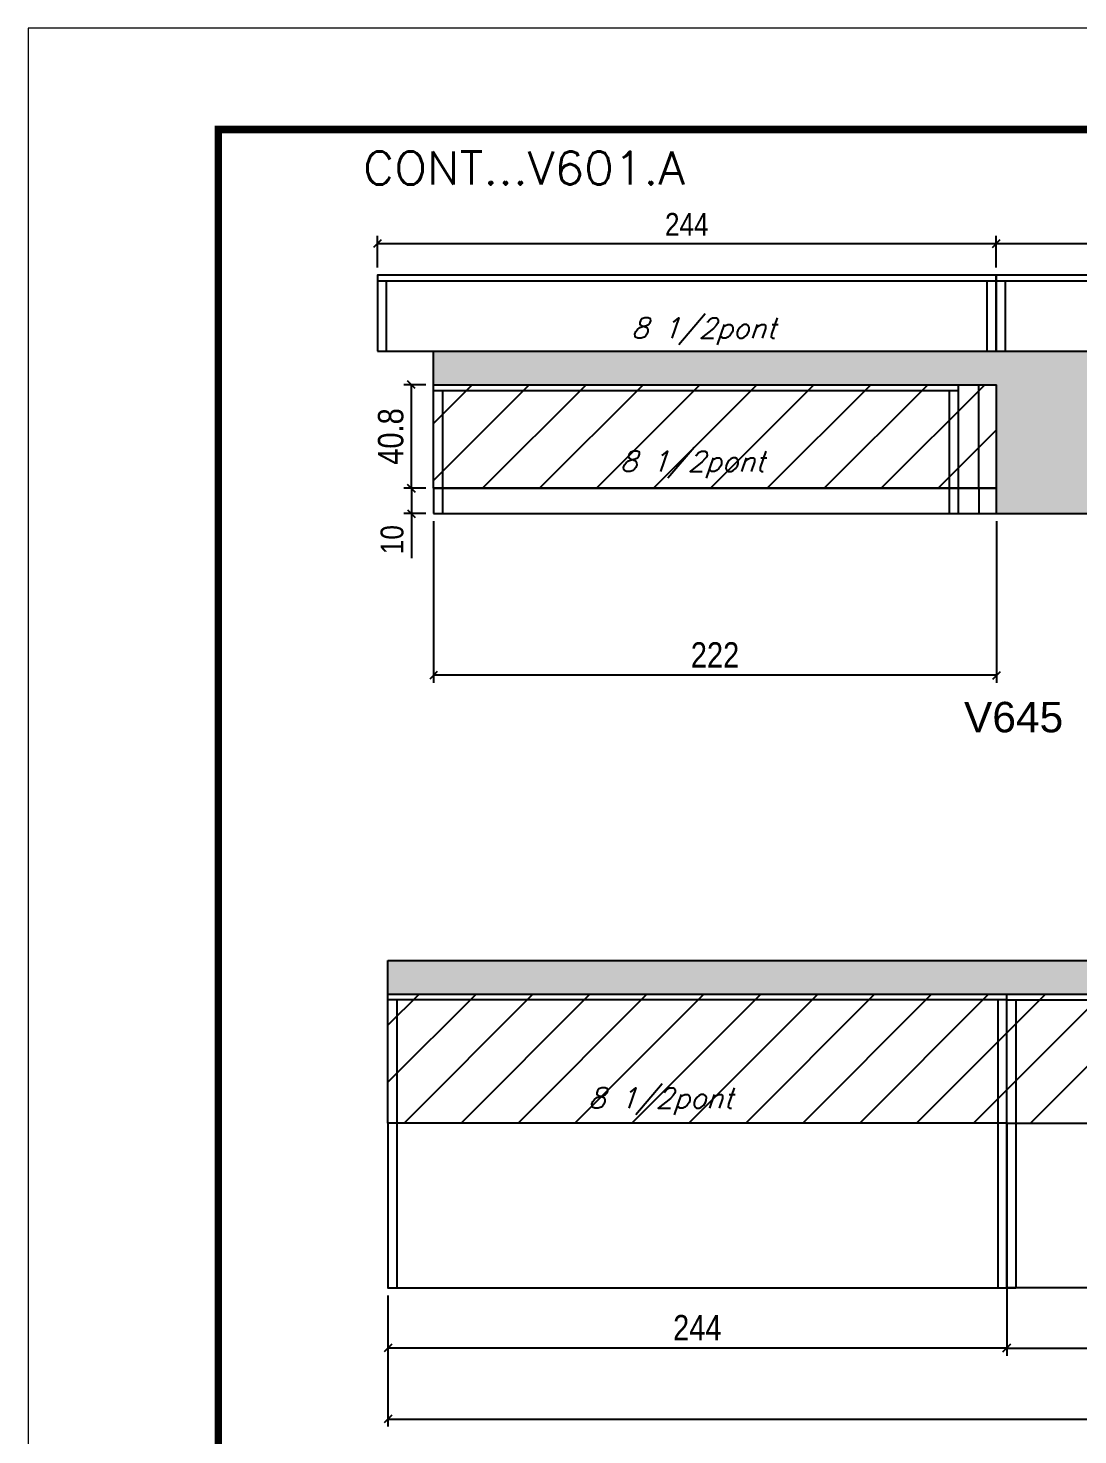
# Model space of a CAD drawing. Extents: x -20960 to -5926, y -2106 to 21915.
# Drawn here: x -9023 to -8610, y 20212 to 20767 of the extents above; entities that cross this region are included whole.
import ezdxf

# ---------------------------------------------------------------- set-up
doc = ezdxf.new("R2010")
doc.units = 0
doc.linetypes.add('DASHED', pattern=[0.75, 0.5, -0.25])
for name, color, linetype in [('5', 5, 'Continuous'), ('COTA', 241, 'Continuous'), ('Painéis', 200, 'Continuous'), ('Reaproveitamento', 251, 'Continuous'), ('SARR_2.2x7', 40, 'Continuous'), ('SARR_3.5x7', 81, 'Continuous'), ('texto', 7, 'Continuous')]:
    doc.layers.add(name, color=color, linetype=linetype)
for name, color, linetype, lineweight in [('Folhas', 255, 'Continuous', 9), ('SARRAFO DE PRESSAO', 251, 'DASHED', 9), ('Texto Seção', 7, 'Continuous', 15)]:
    doc.layers.add(name, color=color, linetype=linetype, lineweight=lineweight)
doc.styles.add('COTA TECNICA', font='techl___.ttf', dxfattribs={"height": 10})
doc.styles.add('COTA TECNICA-50', font='techl___.ttf', dxfattribs={"height": 9})
doc.styles.add('REGUA-120', font='ROMANS.shx', dxfattribs={"height": 15})
doc.styles.add('Romans', font='romans.shx')
doc.styles.get("Standard").update_dxf_attribs({"font": 'arial.ttf'})
doc.dimstyles.new('COTA PAINEL-50', dxfattribs={"dimtxt": 9, "dimasz": 3, "dimexe": 3, "dimexo": 3, "dimgap": 3, "dimtad": 1, "dimdec": 1, "dimzin": 12, "dimdsep": 46, "dimtxsty": 'COTA TECNICA-50', "dimblk1": 'OBLIQUE', "dimblk2": 'OBLIQUE', "dimsah": 1, "dimcen": 0.9, "dimclrd": 4, "dimclre": 4, "dimclrt": 240, "dimadec": 1, "dimazin": 3, "dimtfac": 1, "dimtdec": 1, "dimtmove": 0, "dimatfit": 3, "dimfxl": 1, "dimtolj": 1, "dimtzin": 12, "dimarcsym": 0})
doc.dimstyles.new('PAINEL', dxfattribs={"dimtxt": 10, "dimasz": 3, "dimexe": 3, "dimexo": 3, "dimgap": 3, "dimtad": 1, "dimdec": 1, "dimzin": 12, "dimdsep": 46, "dimtxsty": 'COTA TECNICA', "dimblk1": 'OBLIQUE', "dimblk2": 'OBLIQUE', "dimsah": 1, "dimcen": 0.9, "dimclrd": 4, "dimclre": 4, "dimclrt": 240, "dimadec": 1, "dimazin": 3, "dimtfac": 1, "dimtdec": 1, "dimtmove": 0, "dimatfit": 3, "dimfxl": 1, "dimtolj": 1, "dimtzin": 12, "dimarcsym": 0})
pattern_1 = [(45, (-152033.189, -5967.005), (-11.2253202, 11.2253202), [])]

# ---------------------------------------------------------------- blocks, each defined once
blk = doc.blocks.new('_Oblique')
at = {"color": 0, "linetype": 'ByBlock', "lineweight": -2}
blk.add_line((-0.5, -0.5), (0.5, 0.5), dxfattribs=at)
blk = doc.blocks.new('*D40')
at = {"layer": 'COTA', "color": 4, "lineweight": -2, "ltscale": 25, "transparency": 16777216}
for p, q in [((-8863.68, 20572.47), (-8863.68, 20508.81)), ((-8641.7, 20572.47), (-8641.7, 20508.81)), ((-8641.7, 20511.81), (-8863.68, 20511.81))]:
    blk.add_line(p, q, dxfattribs=at)
at = {"layer": 'Defpoints', "color": 0, "ltscale": 25, "transparency": 16777216}
for p in [(-8863.68, 20575.47), (-8641.7, 20575.47), (-8863.68, 20511.81)]:
    blk.add_point(p, dxfattribs=at)
at = {"layer": 'COTA', "color": 4, "lineweight": -2, "ltscale": 25, "transparency": 16777216, "xscale": 3, "yscale": 3, "zscale": 3, "rotation": 180}
blk.add_blockref('_Oblique', (-8863.68, 20511.81), dxfattribs=at)
at = {"layer": 'COTA', "color": 4, "lineweight": -2, "ltscale": 25, "transparency": 16777216, "xscale": 3, "yscale": 3, "zscale": 3}
blk.add_blockref('_Oblique', (-8641.7, 20511.81), dxfattribs=at)
at = {"layer": 'COTA', "color": 240, "ltscale": 25, "transparency": 16777216, "insert": (-8752.69, 20519.81), "char_height": 10, "attachment_point": 5, "style": 'COTA TECNICA'}
blk.add_mtext('\\A1;222', dxfattribs=at)
blk = doc.blocks.new('*D29')
at = {"layer": 'COTA', "color": 4, "lineweight": -2, "ltscale": 25, "transparency": 16777216}
for p, q in [((-8866.68, 20626.27), (-8875.39, 20626.27)), ((-8872.39, 20585.47), (-8872.39, 20626.27)), ((-8866.68, 20585.47), (-8875.39, 20585.47))]:
    blk.add_line(p, q, dxfattribs=at)
at = {"layer": 'Defpoints', "color": 0, "ltscale": 25, "transparency": 16777216}
for p in [(-8872.39, 20626.27), (-8863.68, 20626.27), (-8863.68, 20585.47)]:
    blk.add_point(p, dxfattribs=at)
at = {"layer": 'COTA', "color": 4, "lineweight": -2, "ltscale": 25, "transparency": 16777216, "xscale": 3, "yscale": 3, "zscale": 3}
for p, rotation in [((-8872.39, 20626.27), 90), ((-8872.39, 20585.47), 270)]:
    blk.add_blockref('_Oblique', p, dxfattribs=dict(at, rotation=rotation))
at = {"layer": 'COTA', "color": 240, "ltscale": 25, "transparency": 16777216, "insert": (-8880.51, 20605.87), "char_height": 10, "attachment_point": 5, "rotation": 90, "style": 'COTA TECNICA'}
blk.add_mtext('\\A1;40.8', dxfattribs=at)
blk = doc.blocks.new('*D32')
at = {"layer": 'COTA', "color": 4, "lineweight": -2, "ltscale": 25, "transparency": 16777216}
for p, q in [((-8637.67, 20332.33), (-8637.67, 20243.61)), ((-8393.67, 20267.33), (-8393.67, 20243.61)), ((-8637.67, 20246.61), (-8393.67, 20246.61))]:
    blk.add_line(p, q, dxfattribs=at)
at = {"layer": 'Defpoints', "color": 0, "ltscale": 25, "transparency": 16777216}
for p in [(-8637.67, 20335.33), (-8393.67, 20270.33), (-8393.67, 20246.61)]:
    blk.add_point(p, dxfattribs=at)
at = {"layer": 'COTA', "color": 4, "lineweight": -2, "ltscale": 25, "transparency": 16777216, "xscale": 3, "yscale": 3, "zscale": 3, "rotation": 180}
blk.add_blockref('_Oblique', (-8637.67, 20246.61), dxfattribs=at)
at = {"layer": 'COTA', "color": 4, "lineweight": -2, "ltscale": 25, "transparency": 16777216, "xscale": 3, "yscale": 3, "zscale": 3}
blk.add_blockref('_Oblique', (-8393.67, 20246.61), dxfattribs=at)
at = {"layer": 'COTA', "color": 240, "ltscale": 25, "transparency": 16777216, "insert": (-8515.67, 20254.68), "char_height": 10, "attachment_point": 5, "style": 'COTA TECNICA'}
blk.add_mtext('\\A1;244', dxfattribs=at)
blk = doc.blocks.new('*D34')
at = {"layer": 'COTA', "color": 4, "lineweight": -2, "ltscale": 25, "transparency": 16777216}
for p, q in [((-8881.67, 20267.33), (-8881.67, 20215.68)), ((-8235.15, 20267.33), (-8235.15, 20215.68)), ((-8881.67, 20218.68), (-8235.15, 20218.68))]:
    blk.add_line(p, q, dxfattribs=at)
at = {"layer": 'Defpoints', "color": 0, "ltscale": 25, "transparency": 16777216}
for p in [(-8881.67, 20270.33), (-8235.15, 20270.33), (-8235.15, 20218.68)]:
    blk.add_point(p, dxfattribs=at)
at = {"layer": 'COTA', "color": 4, "lineweight": -2, "ltscale": 25, "transparency": 16777216, "xscale": 3, "yscale": 3, "zscale": 3, "rotation": 180}
blk.add_blockref('_Oblique', (-8881.67, 20218.68), dxfattribs=at)
at = {"layer": 'COTA', "color": 4, "lineweight": -2, "ltscale": 25, "transparency": 16777216, "xscale": 3, "yscale": 3, "zscale": 3}
blk.add_blockref('_Oblique', (-8235.15, 20218.68), dxfattribs=at)
at = {"layer": 'COTA', "color": 240, "ltscale": 25, "transparency": 16777216, "insert": (-8558.41, 20226.79), "char_height": 10, "attachment_point": 5, "style": 'COTA TECNICA'}
blk.add_mtext('\\A1;646.5', dxfattribs=at)
blk = doc.blocks.new('9999999999')
at = {"layer": 'Folhas'}
blk.add_lwpolyline([(98138.98, 34190.21), (99623.98, 34190.21), (99623.98, 35240.21), (98138.98, 35240.21)], close=True, dxfattribs=at)
at = {"layer": 'Folhas', "color": 30, "const_width": 3}
blk.add_lwpolyline([(98213.98, 34230.21), (99583.98, 34230.21), (99583.98, 35200.21), (98213.98, 35200.21)], close=True, dxfattribs=at)
blk = doc.blocks.new('*D94')
at = {"layer": 'COTA', "color": 4, "lineweight": -2, "transparency": 16777216}
for p, q in [((-8885.81, 20672.47), (-8885.81, 20684.92)), ((-8641.85, 20672.47), (-8641.85, 20684.92)), ((-8885.81, 20681.92), (-8641.85, 20681.92))]:
    blk.add_line(p, q, dxfattribs=at)
at = {"layer": 'Defpoints', "color": 0, "transparency": 16777216}
for p in [(-8641.85, 20681.92), (-8885.81, 20669.47), (-8641.85, 20669.47)]:
    blk.add_point(p, dxfattribs=at)
at = {"layer": 'COTA', "color": 4, "lineweight": -2, "transparency": 16777216, "xscale": 3, "yscale": 3, "zscale": 3, "rotation": 180}
blk.add_blockref('_Oblique', (-8885.81, 20681.92), dxfattribs=at)
at = {"layer": 'COTA', "color": 4, "lineweight": -2, "transparency": 16777216, "xscale": 3, "yscale": 3, "zscale": 3}
blk.add_blockref('_Oblique', (-8641.85, 20681.92), dxfattribs=at)
at = {"layer": 'COTA', "color": 240, "transparency": 16777216, "insert": (-8763.83, 20689.48), "char_height": 9, "attachment_point": 5, "style": 'COTA TECNICA-50'}
blk.add_mtext('\\A1;244', dxfattribs=at)
blk = doc.blocks.new('*D100')
at = {"layer": 'COTA', "color": 4, "lineweight": -2, "transparency": 16777216}
for p, q in [((-8641.85, 20672.47), (-8641.85, 20684.92)), ((-8397.9, 20672.47), (-8397.9, 20684.92)), ((-8641.85, 20681.92), (-8397.9, 20681.92))]:
    blk.add_line(p, q, dxfattribs=at)
at = {"layer": 'Defpoints', "color": 0, "transparency": 16777216}
for p in [(-8397.9, 20681.92), (-8641.85, 20669.47), (-8397.9, 20669.47)]:
    blk.add_point(p, dxfattribs=at)
at = {"layer": 'COTA', "color": 4, "lineweight": -2, "transparency": 16777216, "xscale": 3, "yscale": 3, "zscale": 3, "rotation": 180}
blk.add_blockref('_Oblique', (-8641.85, 20681.92), dxfattribs=at)
at = {"layer": 'COTA', "color": 4, "lineweight": -2, "transparency": 16777216, "xscale": 3, "yscale": 3, "zscale": 3}
blk.add_blockref('_Oblique', (-8397.9, 20681.92), dxfattribs=at)
at = {"layer": 'COTA', "color": 240, "transparency": 16777216, "insert": (-8519.88, 20689.48), "char_height": 9, "attachment_point": 5, "style": 'COTA TECNICA-50'}
blk.add_mtext('\\A1;244', dxfattribs=at)
blk = doc.blocks.new('*D103')
at = {"layer": 'COTA', "color": 4, "lineweight": -2, "transparency": 16777216}
for p, q in [((-8866.68, 20585.47), (-8875.39, 20585.47)), ((-8872.39, 20585.47), (-8872.39, 20575.47)), ((-8866.68, 20575.47), (-8875.39, 20575.47)), ((-8872.39, 20575.47), (-8872.39, 20557.99))]:
    blk.add_line(p, q, dxfattribs=at)
at = {"layer": 'Defpoints', "color": 0, "transparency": 16777216}
for p in [(-8863.68, 20585.47), (-8872.39, 20575.47), (-8863.68, 20575.47)]:
    blk.add_point(p, dxfattribs=at)
at = {"layer": 'COTA', "color": 4, "lineweight": -2, "transparency": 16777216, "xscale": 3, "yscale": 3, "zscale": 3}
for p, rotation in [((-8872.39, 20585.47), 90), ((-8872.39, 20575.47), 270)]:
    blk.add_blockref('_Oblique', p, dxfattribs=dict(at, rotation=rotation))
at = {"layer": 'COTA', "color": 240, "transparency": 16777216, "insert": (-8879.98, 20565.23), "char_height": 9, "attachment_point": 5, "rotation": 90, "style": 'COTA TECNICA-50'}
blk.add_mtext('\\A1;10', dxfattribs=at)
blk = doc.blocks.new('*D116')
at = {"layer": 'COTA', "color": 4, "lineweight": -2, "ltscale": 25, "transparency": 16777216}
for p, q in [((-8637.67, 20332.33), (-8637.67, 20243.61)), ((-8881.67, 20267.33), (-8881.67, 20243.61)), ((-8637.67, 20246.61), (-8881.67, 20246.61))]:
    blk.add_line(p, q, dxfattribs=at)
at = {"layer": 'Defpoints', "color": 0, "ltscale": 25, "transparency": 16777216}
for p in [(-8637.67, 20335.33), (-8881.67, 20270.33), (-8881.67, 20246.61)]:
    blk.add_point(p, dxfattribs=at)
at = {"layer": 'COTA', "color": 4, "lineweight": -2, "ltscale": 25, "transparency": 16777216, "xscale": 3, "yscale": 3, "zscale": 3, "rotation": 180}
blk.add_blockref('_Oblique', (-8881.67, 20246.61), dxfattribs=at)
at = {"layer": 'COTA', "color": 4, "lineweight": -2, "ltscale": 25, "transparency": 16777216, "xscale": 3, "yscale": 3, "zscale": 3}
blk.add_blockref('_Oblique', (-8637.67, 20246.61), dxfattribs=at)
at = {"layer": 'COTA', "color": 240, "ltscale": 25, "transparency": 16777216, "insert": (-8759.67, 20254.68), "char_height": 10, "attachment_point": 5, "style": 'COTA TECNICA'}
blk.add_mtext('\\A1;244', dxfattribs=at)

msp = doc.modelspace()

# ---------------------------------------------------------------- hatches: boundary and pattern name
at = {"layer": 'COTA', "linetype": 'ByBlock'}
h = msp.add_hatch(dxfattribs=at)
h.set_pattern_fill('AR-CONC', color=256, scale=0.03)
h.set_pattern_definition([(50, (1629.3594, -2116.493), (5.4655401, -0.4781726), [0.5715, -6.2865]), (355, (1629.3594, -2116.493), (-1.0573026, 5.7317054), [0.4572, -5.0292175]), (100.451445, (1629.815, -2116.533), (4.4082374, 5.2535326), [0.4857003, -5.3427073]), (46.1842, (1629.3594, -2114.969), (8.1323712, -1.2612698), [0.85725, -9.42975]), (96.635558, (1630.037, -2115.074), (7.122124, 7.4227837), [0.7285507, -8.0140682]), (351.18415, (1629.3594, -2114.969), (7.122124, 7.4227837), [0.685799, -7.543792]), (21, (1630.1214, -2115.35), (4.5484317, -3.06795595), [0.5715, -6.2865]), (326, (1630.1214, -2115.35), (1.8540609, 5.525639), [0.4572, -5.0292]), (71.451445, (1630.5005, -2115.606), (6.4024926, 2.4576831), [0.4857003, -5.3426981]), (37.5, (1629.3594, -2116.493), (0.0926581, 2.53665117), [0, -4.96824, 0, -5.1054, 0, -5.04825]), (7.5, (1629.3594, -2116.493), (2.00458988, 3.00541724), [0, -2.91084, 0, -4.85394, 0, -1.92405]), (327.5, (1627.6602, -2116.493), (4.06771786, -0.17186232), [0, -1.905, 0, -5.9436, 0, -7.8867]), (317.5, (1626.898, -2116.493), (4.44387544, 0.76279473), [0, -2.4765, 0, -3.94716, 0, -5.6007])])
h.paths.add_polyline_path([(-7744.21, 20626.27), (-7744.21, 20639.47), (-8018.21, 20639.47), (-8018.21, 20604.47), (-8018.21, 20594.47), (-8303.21, 20594.47), (-8303.21, 20604.47), (-8303.21, 20639.47), (-8397.9, 20639.47), (-8641.85, 20639.47), (-8863.68, 20639.47), (-8863.68, 20626.27), (-8641.7, 20626.27), (-8641.7, 20585.47), (-8641.7, 20575.47), (-8601.66, 20575.47), (-8601.66, 20588.47), (-8601.66, 20626.27), (-8333.19, 20626.27), (-8333.19, 20588.47), (-8333.19, 20577.47), (-8314.21, 20577.47), (-8314.21, 20578.27), (-8242.21, 20578.27), (-8007.23, 20578.27), (-8007.23, 20577.47), (-7988.21, 20577.47), (-7988.21, 20626.27)])
h = msp.add_hatch(dxfattribs=at)
h.set_pattern_fill('AR-CONC', color=256, scale=0.03)
h.set_pattern_definition([(50, (-145915.8894, -8219.277), (5.46554007, -0.47817257), [0.5715, -6.2865]), (355, (-145915.8894, -8219.277), (-1.05730264, 5.73170536), [0.4572, -5.02921753]), (100.4514447, (-145915.434, -8219.317), (4.40823741, 5.25353256), [0.48570026, -5.34270734]), (46.1842, (-145915.8894, -8217.753), (8.13237123, -1.26126984), [0.85725, -9.42975]), (96.6355576, (-145915.212, -8217.858), (7.122124, 7.42278374), [0.7285507, -8.01406824]), (351.184151, (-145915.8894, -8217.753), (7.122124, 7.42278374), [0.685799, -7.54379196]), (21, (-145915.1274, -8218.134), (4.54843174, -3.06795595), [0.5715, -6.2865]), (326, (-145915.1274, -8218.134), (1.85406085, 5.52563898), [0.4572, -5.0292]), (71.451445, (-145914.7484, -8218.3897), (6.40249258, 2.45768307), [0.48570026, -5.34269813]), (37.5, (-145915.8894, -8219.277), (0.092658098, 2.536651166), [0, -4.96824, 0, -5.1054, 0, -5.04825]), (7.5, (-145915.8894, -8219.277), (2.004589875, 3.005417245), [0, -2.91084, 0, -4.85394, 0, -1.92405]), (327.5, (-145917.5887, -8219.277), (4.067717855, -0.17186232), [0, -1.905, 0, -5.9436, 0, -7.8867]), (317.5, (-145918.3507, -8219.277), (4.44387544, 0.76279473), [0, -2.4765, 0, -3.94716, 0, -5.6007])])
h.paths.add_polyline_path([(-7747.17, 20386.13), (-7747.17, 20399.33), (-8881.67, 20399.33), (-8881.67, 20386.13), (-8283.19, 20386.13), (-8283.19, 20335.33), (-8235.15, 20335.33), (-8235.15, 20386.13)])
at = {"layer": 'Reaproveitamento', "ltscale": 25}
h = msp.add_hatch(dxfattribs=at)
h.set_pattern_fill('ANSI31', color=256, scale=5)
h.set_pattern_definition([(45, (-152259.196, -5726.859), (-11.2253202, 11.2253202), [])])
h.paths.add_polyline_path([(-8863.68, 20626.27), (-8641.7, 20626.27), (-8641.7, 20585.47), (-8863.68, 20585.47)])
h = msp.add_hatch(dxfattribs=at)
h.set_pattern_fill('ANSI31', color=256, scale=5)
h.set_pattern_definition(pattern_1)
h.paths.add_polyline_path([(-8637.67, 20386.13), (-8881.67, 20386.13), (-8881.67, 20335.33), (-8637.67, 20335.33)])
h = msp.add_hatch(dxfattribs=at)
h.set_pattern_fill('ANSI31', color=256, scale=5)
h.set_pattern_definition(pattern_1)
h.paths.add_polyline_path([(-8637.67, 20386.13), (-8283.19, 20386.13), (-8283.19, 20335.33), (-8637.67, 20335.33)])

# ---------------------------------------------------------------- linework, layer by layer
at = {"layer": 'COTA', "linetype": 'ByBlock'}
for p, q in [((-8863.68, 20626.27), (-8863.68, 20639.47)), ((-8641.7, 20575.47), (-8601.66, 20575.47)), ((-8881.67, 20399.33), (-7747.17, 20399.33)), ((-8881.67, 20386.13), (-8881.67, 20399.33))]:
    msp.add_line(p, q, dxfattribs=at)
at = {"layer": 'Painéis'}
for p, q in [((-8863.68, 20626.27), (-8641.7, 20626.27)), ((-8863.68, 20585.47), (-8641.7, 20585.47)), ((-8881.67, 20386.13), (-8283.19, 20386.13)), ((-8637.67, 20335.33), (-8283.19, 20335.33))]:
    msp.add_line(p, q, dxfattribs=at)
at = {"layer": 'Painéis', "ltscale": 25}
for p, q in [((-8863.68, 20585.47), (-8863.68, 20626.27)), ((-8641.7, 20585.47), (-8641.7, 20626.27)), ((-8881.67, 20335.33), (-8881.67, 20386.13)), ((-8637.67, 20335.33), (-8637.67, 20386.13))]:
    msp.add_line(p, q, dxfattribs=at)
for points in [[(-8885.81, 20639.47), (-8641.85, 20639.47), (-8641.85, 20669.47), (-8885.81, 20669.47)], [(-8641.85, 20639.47), (-8397.9, 20639.47), (-8397.9, 20669.47), (-8641.85, 20669.47)], [(-8863.68, 20575.47), (-8641.7, 20575.47), (-8641.7, 20585.47), (-8863.68, 20585.47)]]:
    msp.add_lwpolyline(points, close=True, dxfattribs=at)
at = {"layer": 'Painéis'}
for points in [[(-8637.67, 20335.33), (-8881.67, 20335.33), (-8881.67, 20270.33), (-8637.67, 20270.33)], [(-8637.67, 20335.33), (-8393.67, 20335.33), (-8393.67, 20270.33), (-8637.67, 20270.33)]]:
    msp.add_lwpolyline(points, close=True, dxfattribs=at)
at = {"layer": 'SARR_2.2x7', "linetype": 'Continuous'}
for p, q in [((-8885.81, 20667.27), (-8641.85, 20667.27)), ((-8641.85, 20667.27), (-8397.9, 20667.27)), ((-8863.68, 20624.07), (-8656.7, 20624.07)), ((-8648.7, 20585.47), (-8648.7, 20626.27)), ((-8648.7, 20585.47), (-8648.7, 20575.47)), ((-8637.67, 20383.93), (-8881.67, 20383.93)), ((-8637.67, 20383.93), (-8393.67, 20383.93))]:
    msp.add_line(p, q, dxfattribs=at)
at = {"layer": 'SARR_3.5x7'}
for p, q in [((-8882.29, 20667.27), (-8882.29, 20639.47)), ((-8645.35, 20639.47), (-8645.35, 20667.27)), ((-8638.33, 20667.27), (-8638.33, 20639.47)), ((-8860.15, 20624.07), (-8860.15, 20575.47)), ((-8660.2, 20575.47), (-8660.2, 20624.07)), ((-8656.7, 20575.47), (-8656.7, 20626.27)), ((-8660.2, 20575.47), (-8656.7, 20575.47)), ((-8878.17, 20383.93), (-8878.17, 20270.33)), ((-8641.2, 20383.93), (-8641.2, 20270.33)), ((-8634.15, 20383.93), (-8634.15, 20270.33)), ((-8637.67, 20335.33), (-8637.67, 20270.33)), ((-8637.67, 20270.33), (-8634.15, 20270.33))]:
    msp.add_line(p, q, dxfattribs=at)

# ---------------------------------------------------------------- block references
at = {"layer": 'SARRAFO DE PRESSAO', "color": 6, "linetype": 'ByBlock'}
msp.add_blockref('9999999999', (-107162.48, -14473.39), dxfattribs=at)

# ---------------------------------------------------------------- texts
at = {"layer": '5', "linetype": 'Continuous'}
msp.add_text('V645', height=12, rotation=0, dxfattribs=at).set_placement((-8654.56, 20489.31))
at = {"layer": 'texto', "color": 2, "char_height": 8, "attachment_point": 5, "style": 'Romans'}
for insert in [(-8757.24, 20647.32), (-8761.65, 20594.75), (-8774.19, 20343.85)]:
    msp.add_mtext('{\\Q19;\\C256;8 1/2pont}', dxfattribs=dict(at, insert=insert))
at = {"layer": 'Texto Seção', "style": 'REGUA-120', "width": 1.05}
msp.add_text('CONT...V601.A', height=13, dxfattribs=at).set_placement((-8891.44, 20705.18))

# ---------------------------------------------------------------- dimensions: what is measured, and where the dimension line sits
at = {"layer": 'COTA'}
for base, p1, p2, picture, middle in [((-8641.85, 20681.92), (-8885.81, 20669.47), (-8641.85, 20669.47), '*D94', (-8763.83, 20689.48)), ((-8397.8969, 20681.9155), (-8641.8535, 20669.4725), (-8397.8969, 20669.4725), '*D100', (-8519.8752, 20689.4813))]:
    dim = msp.add_linear_dim(base=base, p1=p1, p2=p2, dimstyle='COTA PAINEL-50', dxfattribs=at)
    dim.commit()
    dim.dimension.update_dxf_attribs({"geometry": picture, "text_midpoint": middle})
at = {"layer": 'COTA', "ltscale": 25}
for base, p1, p2, angle, picture, middle in [((-8872.39, 20626.27), (-8863.68, 20585.47), (-8863.68, 20626.27), 90, '*D29', (-8880.51, 20605.87)), ((-8881.67, 20246.61), (-8637.67, 20335.33), (-8881.67, 20270.33), 180, '*D116', (-8759.67, 20254.68))]:
    dim = msp.add_linear_dim(base=base, p1=p1, p2=p2, angle=angle, dimstyle='PAINEL', dxfattribs=at)
    dim.commit()
    dim.dimension.update_dxf_attribs({"geometry": picture, "text_midpoint": middle})
at = {"layer": 'COTA'}
dim = msp.add_linear_dim(base=(-8872.39, 20575.47), p1=(-8863.68, 20585.47), p2=(-8863.68, 20575.47), angle=90, dimstyle='COTA PAINEL-50', dxfattribs=at)
dim.commit()
dim.dimension.update_dxf_attribs({"geometry": '*D103', "text_midpoint": (-8879.98, 20565.23)})
at = {"layer": 'COTA', "ltscale": 25}
for base, p1, p2, picture, middle in [((-8863.68, 20511.81), (-8641.7, 20575.47), (-8863.68, 20575.47), '*D40', (-8752.69, 20519.81)), ((-8393.67, 20246.61), (-8637.67, 20335.33), (-8393.67, 20270.33), '*D32', (-8515.67, 20254.68)), ((-8235.15, 20218.68), (-8881.67, 20270.33), (-8235.15, 20270.33), '*D34', (-8558.41, 20226.79))]:
    dim = msp.add_linear_dim(base=base, p1=p1, p2=p2, dimstyle='PAINEL', dxfattribs=at)
    dim.commit()
    dim.dimension.update_dxf_attribs({"geometry": picture, "text_midpoint": middle})

doc.saveas('drawing.dxf')
